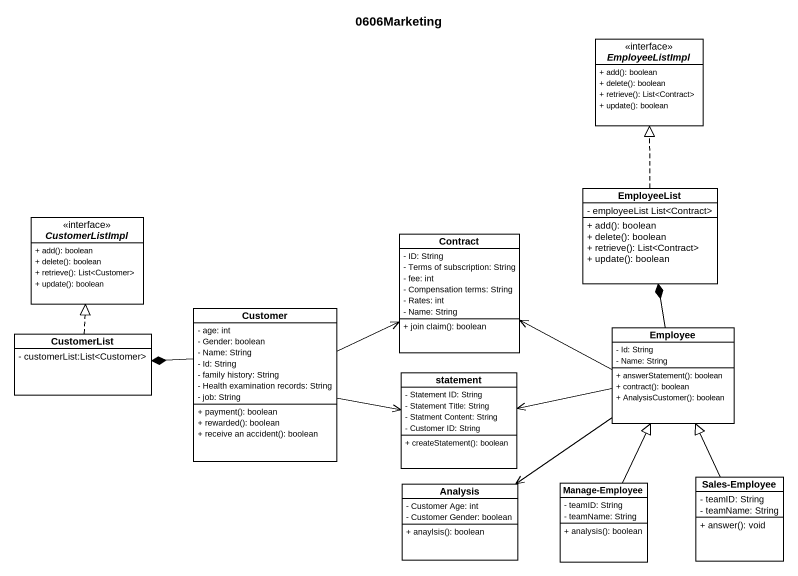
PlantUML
@startuml
title 0606Marketing
hide circle
hide empty members
skinparam classAttributeIconSize 0
interface EmployeeListImpl {
  + add(): boolean
  + delete(): boolean
  + retrieve(): List<Contract>
  + update(): boolean
}
class EmployeeList {
  - employeeList List<Contract>
  + add(): boolean
  + delete(): boolean
  + retrieve(): List<Contract>
  + update(): boolean
}
interface CustomerListImpl {
  + add(): boolean
  + delete(): boolean
  + retrieve(): List<Customer>
  + update(): boolean
}
class Contract {
  - ID: String
  - Terms of subscription: String
  - fee: int
  - Compensation terms: String
  - Rates: int
  - Name: String
  + join claim(): boolean
}
class Customer {
  - age: int
  - Gender: boolean
  - Name: String
  - Id: String
  - family history: String
  - Health examination records: String
  - job: String
  + payment(): boolean
  + rewarded(): boolean
  + receive an accident(): boolean
}
class CustomerList {
  - customerList:List<Customer>
}
class Employee {
  - Id: String
  - Name: String
  + answerStatement(): boolean
  + contract(): boolean
  + AnalysisCustomer(): boolean
}
class statement {
  - Statement ID: String
  - Statement Title: String
  - Statment Content: String
  - Customer ID: String
  + createStatement(): boolean
}
class Analysis {
  - Customer Age: int
  - Customer Gender: boolean
  + anaylsis(): boolean
}
class "Manage-Employee" as Manage_Employee {
  - teamID: String
  - teamName: String
  + analysis(): boolean
}
class "Sales-Employee" as Sales_Employee {
  - teamID: String
  - teamName: String
  + answer(): void
}
EmployeeList .up.|> EmployeeListImpl
Customer -right-> Contract
Customer -left-* CustomerList
Customer -right-> statement
CustomerList .up.|> CustomerListImpl
Employee -up-* EmployeeList
Employee -left-> Contract
Employee -left-> statement
Employee --> Analysis
Manage_Employee -up-|> Employee
Sales_Employee -up-|> Employee
@enduml
